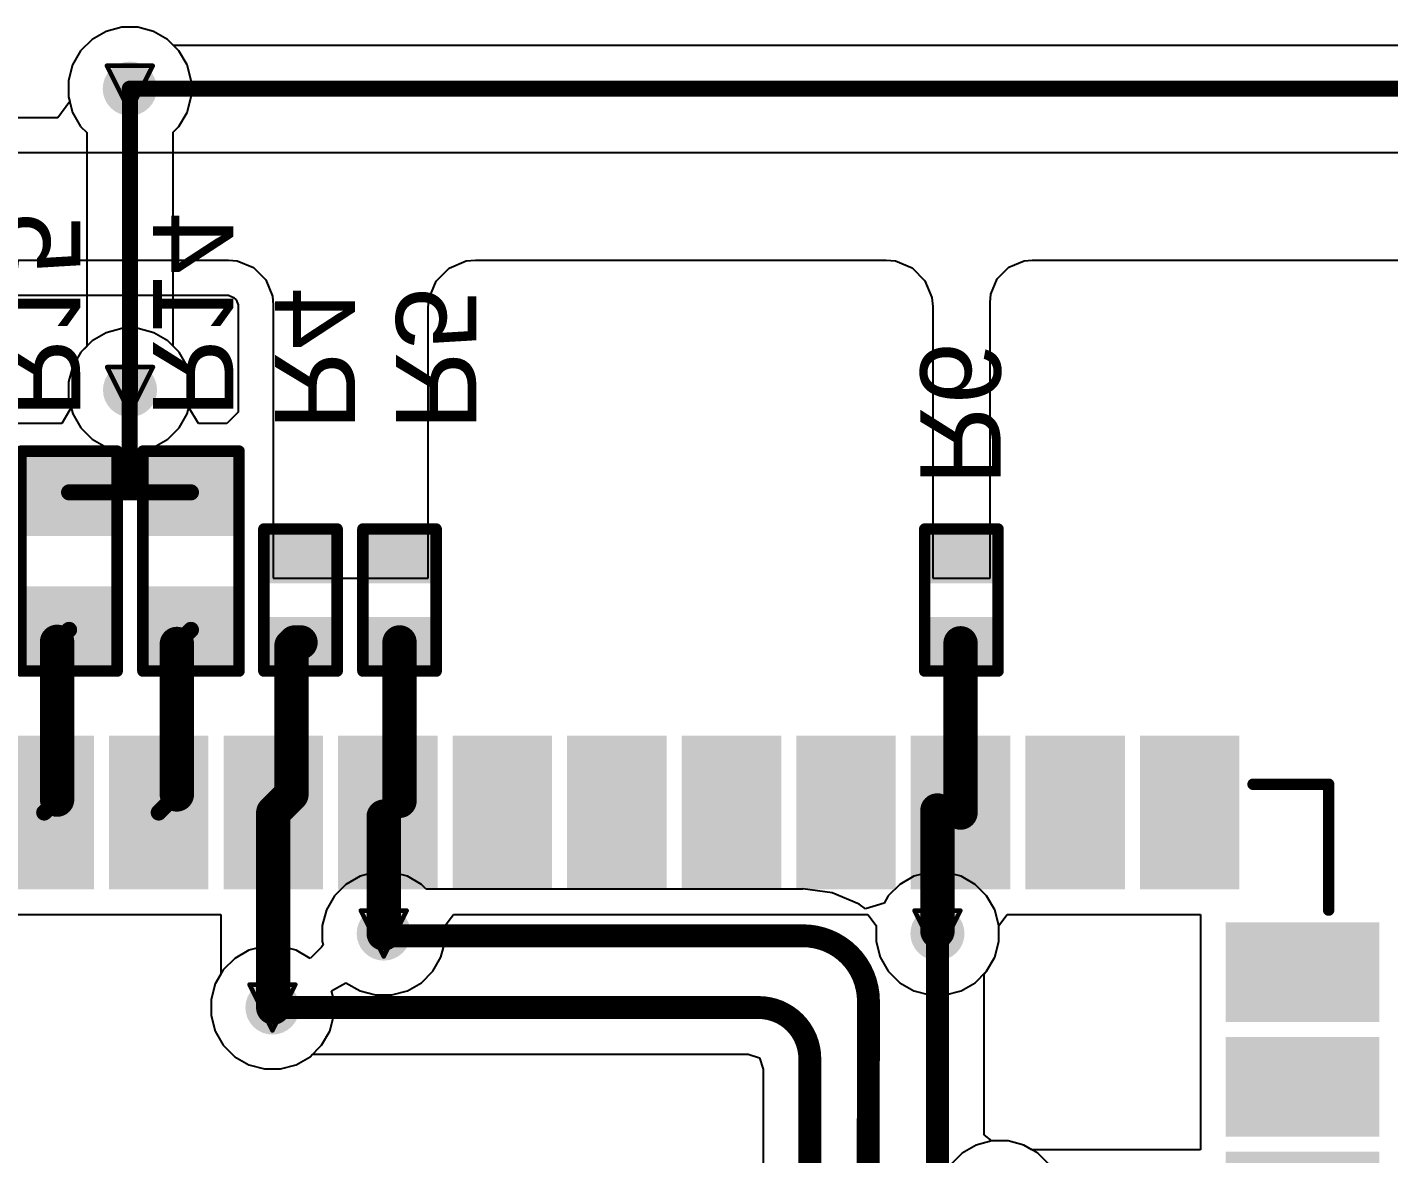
# Model space of a CAD drawing. Header units: inches. Extents: x -18 to 217, y -14 to 159.
# Drawn here: x 4.59 to 19.69, y 61.93 to 74.42 of the extents above; entities that cross this region are included whole.
import ezdxf

# ---------------------------------------------------------------- set-up
doc = ezdxf.new("R2010")
doc.units = ezdxf.units.IN
for name, color, linetype in [('Bottom Layer', 5, 'Continuous'), ('Bottom Overlay', 54, 'Continuous'), ('Bottom Paste', 16, 'Continuous'), ('Bottom Solder', 6, 'Continuous'), ('Drill Drawing', 1, 'Continuous'), ('Top Layer', 1, 'Continuous'), ('Via Holes', 16, 'Continuous')]:
    doc.layers.add(name, color=color, linetype=linetype)
doc.styles.add('Arial', font='', dxfattribs={"height": 0.2})
doc.styles.get('Arial').set_extended_font_data('Arial')

# ---------------------------------------------------------------- blocks, each defined once
blk = doc.blocks.new('41_SMD_UFL_M______B_3')
at = {"layer": 'Bottom Layer'}
for points in [[(-6.52999837, 9.62999979), (-6.52999837, 8.13000025), (-7.42999911, 8.13000025), (-7.42999911, 9.62999979)], [(-5.25999837, 9.62999979), (-5.25999837, 8.13000025), (-6.159999109999999, 8.13000025), (-6.159999109999999, 9.62999979)], [(-9.500000049999999, 8.080000349999999), (-8.00000051, 8.080000349999999), (-8.00000051, 7.179999609999999), (-9.500000049999999, 7.179999609999999)], [(-9.500000049999999, 6.810000349999999), (-8.00000051, 6.810000349999999), (-8.00000051, 5.90999961), (-9.500000049999999, 5.90999961)], [(-9.500000049999999, 5.54000035), (-8.00000051, 5.54000035), (-8.00000051, 4.63999961), (-9.500000049999999, 4.63999961)], [(-9.500000049999999, 4.270000349999999), (-8.00000051, 4.270000349999999), (-8.00000051, 3.36999961), (-9.500000049999999, 3.36999961)], [(-9.500000049999999, 3.00000035), (-8.00000051, 3.00000035), (-8.00000051, 2.09999961), (-9.500000049999999, 2.09999961)], [(-9.500000049999999, 1.73000035), (-8.00000051, 1.73000035), (-8.00000051, 0.82999961), (-9.500000049999999, 0.82999961)], [(-9.500000049999999, 0.46000035), (-8.00000051, 0.46000035), (-8.00000051, -0.44000039), (-9.500000049999999, -0.44000039)], [(-9.500000049999999, -0.80999965), (-8.00000051, -0.80999965), (-8.00000051, -1.71000039), (-9.500000049999999, -1.71000039)], [(-9.500000049999999, -2.07999965), (-8.00000051, -2.07999965), (-8.00000051, -2.98000039), (-9.500000049999999, -2.98000039)], [(-9.500000049999999, -3.34999965), (-8.00000051, -3.34999965), (-8.00000051, -4.250000389999999), (-9.500000049999999, -4.250000389999999)], [(-9.500000049999999, -4.61999965), (-8.00000051, -4.61999965), (-8.00000051, -5.52000039), (-9.500000049999999, -5.52000039)]]:
    blk.add_hatch(color=5, dxfattribs=at).paths.add_polyline_path(points)
at = {"layer": 'Bottom Paste'}
for points in [[(-6.52999837, 9.62999979), (-6.52999837, 8.13000025), (-7.42999911, 8.13000025), (-7.42999911, 9.62999979)], [(-5.25999837, 9.62999979), (-5.25999837, 8.13000025), (-6.159999109999999, 8.13000025), (-6.159999109999999, 9.62999979)], [(-9.500000049999999, 8.080000349999999), (-8.00000051, 8.080000349999999), (-8.00000051, 7.179999609999999), (-9.500000049999999, 7.179999609999999)], [(-9.500000049999999, 6.810000349999999), (-8.00000051, 6.810000349999999), (-8.00000051, 5.90999961), (-9.500000049999999, 5.90999961)], [(-9.500000049999999, 5.54000035), (-8.00000051, 5.54000035), (-8.00000051, 4.63999961), (-9.500000049999999, 4.63999961)], [(-9.500000049999999, 4.270000349999999), (-8.00000051, 4.270000349999999), (-8.00000051, 3.36999961), (-9.500000049999999, 3.36999961)], [(-9.500000049999999, 3.00000035), (-8.00000051, 3.00000035), (-8.00000051, 2.09999961), (-9.500000049999999, 2.09999961)], [(-9.500000049999999, 1.73000035), (-8.00000051, 1.73000035), (-8.00000051, 0.82999961), (-9.500000049999999, 0.82999961)], [(-9.500000049999999, 0.46000035), (-8.00000051, 0.46000035), (-8.00000051, -0.44000039), (-9.500000049999999, -0.44000039)], [(-9.500000049999999, -0.80999965), (-8.00000051, -0.80999965), (-8.00000051, -1.71000039), (-9.500000049999999, -1.71000039)], [(-9.500000049999999, -2.07999965), (-8.00000051, -2.07999965), (-8.00000051, -2.98000039), (-9.500000049999999, -2.98000039)], [(-9.500000049999999, -3.34999965), (-8.00000051, -3.34999965), (-8.00000051, -4.250000389999999), (-9.500000049999999, -4.250000389999999)], [(-9.500000049999999, -4.61999965), (-8.00000051, -4.61999965), (-8.00000051, -5.52000039), (-9.500000049999999, -5.52000039)]]:
    blk.add_hatch(color=16, dxfattribs=at).paths.add_polyline_path(points)
at = {"layer": 'Bottom Solder'}
for points in [[(-6.42839837, 9.731599789999999), (-6.42839837, 8.02840025), (-7.53159911, 8.02840025), (-7.53159911, 9.731599789999999)], [(-5.15839837, 9.731599789999999), (-5.15839837, 8.02840025), (-6.26159911, 8.02840025), (-6.26159911, 9.731599789999999)], [(-3.88839837, 9.731599789999999), (-3.88839837, 8.02840025), (-4.991599109999999, 8.02840025), (-4.991599109999999, 9.731599789999999)], [(-9.601600049999998, 8.18160035), (-7.89840051, 8.18160035), (-7.89840051, 7.078399609999999), (-9.601600049999998, 7.078399609999999)], [(-9.601600049999998, 6.91160035), (-7.89840051, 6.91160035), (-7.89840051, 5.808399609999999), (-9.601600049999998, 5.808399609999999)], [(-9.601600049999998, 5.64160035), (-7.89840051, 5.64160035), (-7.89840051, 4.53839961), (-9.601600049999998, 4.53839961)], [(-9.601600049999998, 4.37160035), (-7.89840051, 4.37160035), (-7.89840051, 3.268399609999999), (-9.601600049999998, 3.268399609999999)], [(-9.601600049999998, 3.10160035), (-7.89840051, 3.10160035), (-7.89840051, 1.99839961), (-9.601600049999998, 1.99839961)], [(-9.601600049999998, 1.83160035), (-7.89840051, 1.83160035), (-7.89840051, 0.72839961), (-9.601600049999998, 0.72839961)], [(-9.601600049999998, 0.56160035), (-7.89840051, 0.56160035), (-7.89840051, -0.54160039), (-9.601600049999998, -0.54160039)], [(-9.601600049999998, -0.70839965), (-7.89840051, -0.70839965), (-7.89840051, -1.81160039), (-9.601600049999998, -1.81160039)], [(-9.601600049999998, -1.97839965), (-7.89840051, -1.97839965), (-7.89840051, -3.08160039), (-9.601600049999998, -3.08160039)], [(-9.601600049999998, -3.24839965), (-7.89840051, -3.24839965), (-7.89840051, -4.35160039), (-9.601600049999998, -4.35160039)], [(-9.601600049999998, -4.51839965), (-7.89840051, -4.51839965), (-7.89840051, -5.621600389999999), (-9.601600049999998, -5.621600389999999)]]:
    blk.add_hatch(color=6, dxfattribs=at).paths.add_polyline_path(points)
at = {"layer": 'Bottom Overlay', "const_width": 0.127}
for points in [[(-7.66879848, 9.171401519999998), (-9.0637995, 9.171401519999998)], [(-9.0637995, 8.33320152), (-9.0637995, 9.146001519999999)]]:
    blk.add_lwpolyline(points, dxfattribs=at)
at = {"layer": 'Bottom Overlay', "const_width": 0.0635}
for points in [[(-9.095549499999999, 9.171401519999998, 1), (-9.0320495, 9.171401519999998, 1)], [(-9.095549499999999, 9.146001519999999, 1), (-9.0320495, 9.146001519999999, 1)], [(-7.700548479999999, 9.171401519999998, 1), (-7.637048480000001, 9.171401519999998, 1)], [(-9.095549499999999, 8.33320152, 1), (-9.0320495, 8.33320152, 1)]]:
    blk.add_lwpolyline(points, format="xyb", close=True, dxfattribs=at)
blk = doc.blocks.new('R___0603_B_56')
at = {"layer": 'Bottom Layer'}
for points in [[(-1.143, -0.4445), (-1.143, 0.4445), (-0.3810000000000001, 0.4445), (-0.3809999999999999, -0.4445)], [(0.3810000000000001, -0.4445), (0.3809999999999999, 0.4445), (1.143, 0.4445), (1.143, -0.4445)]]:
    blk.add_hatch(color=5, dxfattribs=at).paths.add_polyline_path(points)
at = {"layer": 'Bottom Paste'}
for points in [[(-1.143, -0.4445), (-1.143, 0.4445), (-0.3810000000000001, 0.4445), (-0.3809999999999999, -0.4445)], [(0.3810000000000001, -0.4445), (0.3809999999999999, 0.4445), (1.143, 0.4445), (1.143, -0.4445)]]:
    blk.add_hatch(color=16, dxfattribs=at).paths.add_polyline_path(points)
at = {"layer": 'Bottom Solder'}
for points in [[(-1.2446, -0.5461), (-1.2446, 0.5460999999999999), (-0.2794, 0.5461), (-0.2793999999999999, -0.5460999999999999)], [(0.2794, -0.5461), (0.2793999999999999, 0.5460999999999999), (1.2446, 0.5461), (1.2446, -0.5460999999999999)]]:
    blk.add_hatch(color=6, dxfattribs=at).paths.add_polyline_path(points)
at = {"layer": 'Bottom Overlay', "const_width": 0.127}
for points in [[(-1.21920254, 0.5333974599999999), (1.2192, 0.5334)], [(-1.21920254, -0.5333974599999999), (-1.21920254, 0.5333974599999999)], [(1.2192, -0.5334), (1.2192, 0.5334)], [(1.2192, -0.5334), (-1.21920254, -0.5333974599999999)]]:
    blk.add_lwpolyline(points, dxfattribs=at)
at = {"layer": 'Bottom Overlay', "const_width": 0.0635}
for points in [[(-1.25095254, 0.5333974599999999, 1), (-1.18745254, 0.5333974599999999, 1)], [(-1.25095254, 0.5333974599999999, 1), (-1.18745254, 0.5333974599999999, 1)], [(1.18745, 0.5334, 1), (1.25095, 0.5334, 1)], [(1.18745, 0.5334, 1), (1.25095, 0.5334, 1)], [(-1.25095254, -0.5333974599999999, 1), (-1.18745254, -0.5333974599999999, 1)], [(-1.25095254, -0.5333974599999999, 1), (-1.18745254, -0.5333974599999999, 1)], [(1.18745, -0.5334, 1), (1.25095, -0.5334, 1)], [(1.18745, -0.5334, 1), (1.25095, -0.5334, 1)]]:
    blk.add_lwpolyline(points, format="xyb", close=True, dxfattribs=at)
blk = doc.blocks.new('R___0603_B_57')
at = {"layer": 'Bottom Layer'}
for points in [[(-1.143, -0.4445), (-1.143, 0.4445), (-0.3810000000000001, 0.4445), (-0.3809999999999999, -0.4445)], [(0.3810000000000001, -0.4445), (0.3809999999999999, 0.4445), (1.143, 0.4445), (1.143, -0.4445)]]:
    blk.add_hatch(color=5, dxfattribs=at).paths.add_polyline_path(points)
at = {"layer": 'Bottom Paste'}
for points in [[(-1.143, -0.4445), (-1.143, 0.4445), (-0.3810000000000001, 0.4445), (-0.3809999999999999, -0.4445)], [(0.3810000000000001, -0.4445), (0.3809999999999999, 0.4445), (1.143, 0.4445), (1.143, -0.4445)]]:
    blk.add_hatch(color=16, dxfattribs=at).paths.add_polyline_path(points)
at = {"layer": 'Bottom Solder'}
for points in [[(-1.2446, -0.5461), (-1.2446, 0.5460999999999999), (-0.2794, 0.5461), (-0.2793999999999999, -0.5460999999999999)], [(0.2794, -0.5461), (0.2793999999999999, 0.5460999999999999), (1.2446, 0.5461), (1.2446, -0.5460999999999999)]]:
    blk.add_hatch(color=6, dxfattribs=at).paths.add_polyline_path(points)
at = {"layer": 'Bottom Overlay', "const_width": 0.127}
for points in [[(-1.21920254, 0.5333974599999999), (1.2192, 0.53340508)], [(-1.2192, -0.53340508), (-1.21920254, 0.5333974599999999)], [(1.21920254, -0.5333974599999999), (1.2192, 0.53340508)], [(-1.2192, -0.53340508), (1.21920254, -0.5333974599999999)]]:
    blk.add_lwpolyline(points, dxfattribs=at)
at = {"layer": 'Bottom Overlay', "const_width": 0.0635}
for points in [[(-1.25095254, 0.5333974599999999, 1), (-1.18745254, 0.5333974599999999, 1)], [(-1.25095254, 0.5333974599999999, 1), (-1.18745254, 0.5333974599999999, 1)], [(1.18745, 0.53340508, 1), (1.25095, 0.53340508, 1)], [(1.18745, 0.53340508, 1), (1.25095, 0.53340508, 1)], [(-1.25095, -0.53340508, 1), (-1.18745, -0.53340508, 1)], [(-1.25095, -0.53340508, 1), (-1.18745, -0.53340508, 1)], [(1.18745254, -0.5333974599999999, 1), (1.25095254, -0.5333974599999999, 1)], [(1.18745254, -0.5333974599999999, 1), (1.25095254, -0.5333974599999999, 1)]]:
    blk.add_lwpolyline(points, format="xyb", close=True, dxfattribs=at)
blk = doc.blocks.new('R___0402_B_64')
at = {"layer": 'Bottom Layer'}
for points in [[(-0.24130254, 0.31749746), (-0.24130254, -0.31750254), (-0.6985025399999999, -0.31750254), (-0.6985025399999999, 0.31749746)], [(0.6985, 0.31750254), (0.6985, -0.31749746), (0.2413, -0.31749746), (0.2412999999999999, 0.31750254)]]:
    blk.add_hatch(color=5, dxfattribs=at).paths.add_polyline_path(points)
at = {"layer": 'Bottom Paste'}
for points in [[(-0.24130254, 0.31749746), (-0.24130254, -0.31750254), (-0.6985025399999999, -0.31750254), (-0.6985025399999999, 0.31749746)], [(0.6985, 0.31750254), (0.6985, -0.31749746), (0.2413, -0.31749746), (0.2412999999999999, 0.31750254)]]:
    blk.add_hatch(color=16, dxfattribs=at).paths.add_polyline_path(points)
at = {"layer": 'Bottom Solder'}
for points in [[(-0.18630138, 0.3724986199999999), (-0.18630138, -0.3725037), (-0.7535037, -0.3725037), (-0.7535037, 0.3724986199999999)], [(0.75350116, 0.3725037), (0.75350116, -0.3724986199999999), (0.18629884, -0.3724986199999999), (0.1862988399999999, 0.3725037)]]:
    blk.add_hatch(color=6, dxfattribs=at).paths.add_polyline_path(points)
at = {"layer": 'Bottom Overlay'}
for points, const_width in [([(-0.7874, 0.4064), (0.78740254, 0.40640254)], 0.127), ([(-0.7874, -0.40639746), (-0.7874, 0.4064)], 0.127), ([(0.7874, -0.4064), (0.78740254, 0.40640254)], 0.127), ([(0.8128, 0.43179492), (-0.8128025399999999, 0.43179492)], 0.0032258), ([(0.7874, -0.4064), (-0.7874, -0.40639746)], 0.127)]:
    blk.add_lwpolyline(points, dxfattribs=dict(at, const_width=const_width))
for points, const_width in [([(-0.8191499999999999, 0.4064, 1), (-0.7556499999999999, 0.4064, 1)], 0.0635), ([(-0.8191499999999999, 0.4064, 1), (-0.7556499999999999, 0.4064, 1)], 0.0635), ([(0.75565254, 0.40640254, 1), (0.8191525399999998, 0.40640254, 1)], 0.0635), ([(0.75565254, 0.40640254, 1), (0.8191525399999998, 0.40640254, 1)], 0.0635), ([(-0.8136077199999999, 0.43179492, 1), (-0.81199736, 0.43179492, 1)], 0.0016129), ([(0.8119948199999999, 0.43179492, 1), (0.81360518, 0.43179492, 1)], 0.0016129), ([(-0.8191499999999999, -0.40639746, 1), (-0.7556499999999999, -0.40639746, 1)], 0.0635), ([(-0.8191499999999999, -0.40639746, 1), (-0.7556499999999999, -0.40639746, 1)], 0.0635), ([(0.7556499999999999, -0.4064, 1), (0.8191499999999999, -0.4064, 1)], 0.0635), ([(0.7556499999999999, -0.4064, 1), (0.8191499999999999, -0.4064, 1)], 0.0635)]:
    blk.add_lwpolyline(points, format="xyb", close=True, dxfattribs=dict(at, const_width=const_width))
blk = doc.blocks.new('R___0402_B_65')
at = {"layer": 'Bottom Layer'}
for points in [[(-0.24130254, 0.31750254), (-0.24130254, -0.31749746), (-0.6985025399999999, -0.31749746), (-0.6985025399999999, 0.31750254)], [(0.69849746, 0.31750762), (0.69849746, -0.31749238), (0.24129746, -0.31749238), (0.24129746, 0.31750762)]]:
    blk.add_hatch(color=5, dxfattribs=at).paths.add_polyline_path(points)
at = {"layer": 'Bottom Paste'}
for points in [[(-0.24130254, 0.31750254), (-0.24130254, -0.31749746), (-0.6985025399999999, -0.31749746), (-0.6985025399999999, 0.31750254)], [(0.69849746, 0.31750762), (0.69849746, -0.31749238), (0.24129746, -0.31749238), (0.24129746, 0.31750762)]]:
    blk.add_hatch(color=16, dxfattribs=at).paths.add_polyline_path(points)
at = {"layer": 'Bottom Solder'}
for points in [[(-0.18630138, 0.3725037), (-0.18630138, -0.3724986199999999), (-0.7535037, -0.3724986199999999), (-0.7535037, 0.3725037)], [(0.7534986199999999, 0.37250878), (0.7534986199999999, -0.37249354), (0.1862963, -0.37249354), (0.1862962999999999, 0.37250878)]]:
    blk.add_hatch(color=6, dxfattribs=at).paths.add_polyline_path(points)
at = {"layer": 'Bottom Overlay'}
for points, const_width in [([(0.7874050799999999, 0.4064), (-0.78741524, 0.4064)], 0.127), ([(-0.78741016, -0.40640254), (-0.78741524, 0.4064)], 0.127), ([(0.78739238, -0.40639492), (0.7874050799999999, 0.4064)], 0.127), ([(-0.8128126999999999, 0.43179492), (0.8128, 0.4317974599999999)], 0.0032258), ([(-0.78741016, -0.40640254), (0.78739238, -0.40639492)], 0.127)]:
    blk.add_lwpolyline(points, dxfattribs=dict(at, const_width=const_width))
for points, const_width in [([(-0.8191652399999999, 0.4064, 1), (-0.7556652399999999, 0.4064, 1)], 0.0635), ([(-0.8191652399999999, 0.4064, 1), (-0.7556652399999999, 0.4064, 1)], 0.0635), ([(0.75565508, 0.4064, 1), (0.8191550799999999, 0.4064, 1)], 0.0635), ([(0.75565508, 0.4064, 1), (0.8191550799999999, 0.4064, 1)], 0.0635), ([(-0.8136178799999999, 0.43179492, 1), (-0.8120075199999999, 0.43179492, 1)], 0.0016129), ([(0.8119948199999999, 0.4317974599999999, 1), (0.81360518, 0.4317974599999999, 1)], 0.0016129), ([(-0.8191601599999999, -0.40640254, 1), (-0.7556601599999999, -0.40640254, 1)], 0.0635), ([(-0.8191601599999999, -0.40640254, 1), (-0.7556601599999999, -0.40640254, 1)], 0.0635), ([(0.75564238, -0.40639492, 1), (0.81914238, -0.40639492, 1)], 0.0635), ([(0.75564238, -0.40639492, 1), (0.81914238, -0.40639492, 1)], 0.0635)]:
    blk.add_lwpolyline(points, format="xyb", close=True, dxfattribs=dict(at, const_width=const_width))
blk = doc.blocks.new('R___0402_B_66')
at = {"layer": 'Bottom Layer'}
for points in [[(-0.24129492, 0.31751016), (-0.24129492, -0.31748984), (-0.69849492, -0.31748984), (-0.69849492, 0.31751016)], [(0.6985050799999999, 0.31751016), (0.6985050799999999, -0.31748984), (0.24130508, -0.31748984), (0.2413050799999999, 0.31751016)]]:
    blk.add_hatch(color=5, dxfattribs=at).paths.add_polyline_path(points)
at = {"layer": 'Bottom Paste'}
for points in [[(-0.24129492, 0.31751016), (-0.24129492, -0.31748984), (-0.69849492, -0.31748984), (-0.69849492, 0.31751016)], [(0.6985050799999999, 0.31751016), (0.6985050799999999, -0.31748984), (0.24130508, -0.31748984), (0.2413050799999999, 0.31751016)]]:
    blk.add_hatch(color=16, dxfattribs=at).paths.add_polyline_path(points)
at = {"layer": 'Bottom Solder'}
for points in [[(-0.18629376, 0.37251132), (-0.1862937599999999, -0.372491), (-0.7534960799999999, -0.372491), (-0.7534960799999999, 0.37251132)], [(0.75350624, 0.37251132), (0.75350624, -0.372491), (0.18630392, -0.372491), (0.18630392, 0.37251132)]]:
    blk.add_hatch(color=6, dxfattribs=at).paths.add_polyline_path(points)
at = {"layer": 'Bottom Overlay'}
for points, const_width in [([(0.7874050799999999, 0.40640254), (-0.78739746, 0.40640254)], 0.127), ([(-0.7873898399999999, -0.4064), (-0.78739746, 0.40640254)], 0.127), ([(0.78739746, -0.4063898399999999), (0.7874050799999999, 0.40640254)], 0.127), ([(0.8128025399999999, 0.4317974599999999), (-0.8128, 0.4317974599999999)], 0.0032258), ([(-0.7873898399999999, -0.4064), (0.78739746, -0.4063898399999999)], 0.127)]:
    blk.add_lwpolyline(points, dxfattribs=dict(at, const_width=const_width))
for points, const_width in [([(-0.8191474599999999, 0.40640254, 1), (-0.7556474599999999, 0.40640254, 1)], 0.0635), ([(-0.8191474599999999, 0.40640254, 1), (-0.7556474599999999, 0.40640254, 1)], 0.0635), ([(0.75565508, 0.40640254, 1), (0.8191550799999999, 0.40640254, 1)], 0.0635), ([(0.75565508, 0.40640254, 1), (0.8191550799999999, 0.40640254, 1)], 0.0635), ([(-0.81360518, 0.4317974599999999, 1), (-0.8119948199999999, 0.4317974599999999, 1)], 0.0016129), ([(0.81199736, 0.4317974599999999, 1), (0.8136077199999999, 0.4317974599999999, 1)], 0.0016129), ([(-0.8191398400000001, -0.4064, 1), (-0.75563984, -0.4064, 1)], 0.0635), ([(-0.8191398400000001, -0.4064, 1), (-0.75563984, -0.4064, 1)], 0.0635), ([(0.7556474599999999, -0.4063898399999999, 1), (0.8191474599999999, -0.4063898399999999, 1)], 0.0635), ([(0.7556474599999999, -0.4063898399999999, 1), (0.8191474599999999, -0.4063898399999999, 1)], 0.0635)]:
    blk.add_lwpolyline(points, format="xyb", close=True, dxfattribs=dict(at, const_width=const_width))

msp = doc.modelspace()

# ---------------------------------------------------------------- hatches: boundary and pattern name
at = {"layer": 'Bottom Layer'}
h = msp.add_hatch(color=5, dxfattribs=at)
edge = h.paths.add_edge_path()
edge.add_arc((5.727273279999999, 73.74020049999999), 0.2999994, 0, 360)
h = msp.add_hatch(color=5, dxfattribs=at)
edge = h.paths.add_edge_path()
edge.add_arc((5.729998699999999, 70.40000144), 0.2999994, 0, 360)
h = msp.add_hatch(color=5, dxfattribs=at)
edge = h.paths.add_edge_path()
edge.add_arc((8.542599119999998, 64.37499951999999), 0.2999994, 0, 360)
h = msp.add_hatch(color=5, dxfattribs=at)
edge = h.paths.add_edge_path()
edge.add_arc((14.6820001, 64.37499951999999), 0.2999994, 0, 360)
h = msp.add_hatch(color=5, dxfattribs=at)
edge = h.paths.add_edge_path()
edge.add_arc((7.309065899999999, 63.5548005), 0.2999994, 0, 360)
at = {"layer": 'Top Layer'}
h = msp.add_hatch(color=1, dxfattribs=at)
edge = h.paths.add_edge_path()
edge.add_arc((5.727273279999999, 73.74020049999999), 0.2999994, 0, 360)
h = msp.add_hatch(color=1, dxfattribs=at)
edge = h.paths.add_edge_path()
edge.add_arc((5.729998699999999, 70.40000144), 0.2999994, 0, 360)
h = msp.add_hatch(color=1, dxfattribs=at)
edge = h.paths.add_edge_path()
edge.add_arc((8.542599119999998, 64.37499951999999), 0.2999994, 0, 360)
h = msp.add_hatch(color=1, dxfattribs=at)
edge = h.paths.add_edge_path()
edge.add_arc((14.6820001, 64.37499951999999), 0.2999994, 0, 360)
h = msp.add_hatch(color=1, dxfattribs=at)
edge = h.paths.add_edge_path()
edge.add_arc((7.309065899999999, 63.5548005), 0.2999994, 0, 360)
at = {"layer": 'Via Holes'}
h = msp.add_hatch(color=7, dxfattribs=at)
edge = h.paths.add_edge_path()
edge.add_arc((5.727273279999999, 73.74020049999999), 0.1499997, 0, 360)
h = msp.add_hatch(color=7, dxfattribs=at)
edge = h.paths.add_edge_path()
edge.add_arc((5.729998699999999, 70.40000144), 0.1499997, 0, 360)
h = msp.add_hatch(color=7, dxfattribs=at)
edge = h.paths.add_edge_path()
edge.add_arc((8.542599119999998, 64.37499951999999), 0.1499997, 0, 360)
h = msp.add_hatch(color=7, dxfattribs=at)
edge = h.paths.add_edge_path()
edge.add_arc((14.6820001, 64.37499951999999), 0.1499997, 0, 360)
h = msp.add_hatch(color=7, dxfattribs=at)
edge = h.paths.add_edge_path()
edge.add_arc((7.309065899999999, 63.5548005), 0.1499997, 0, 360)

# ---------------------------------------------------------------- linework, layer by layer
at = {"layer": 'Bottom Layer'}
for p, q in [((5.30912832, 74.28513717999999), (5.182336599999999, 74.15834545999999)), ((5.4644163, 74.37479155999999), (5.30912832, 74.28513717999999)), ((5.6376189, 74.4211999), (5.4644163, 74.37479155999999)), ((5.816927659999999, 74.4211999), (5.6376189, 74.4211999)), ((5.99013026, 74.37479155999999), (5.816927659999999, 74.4211999)), ((6.14541824, 74.28513717999999), (5.99013026, 74.37479155999999)), ((6.211249959999999, 74.21930546), (6.14541824, 74.28513717999999)), ((5.182336599999999, 74.15834545999999), (5.092682219999999, 74.00305748)), ((44.20777036, 74.21930546), (6.211249959999999, 74.21930546)), ((5.092682219999999, 74.00305748), (5.046273879999999, 73.82985488)), ((5.046273879999999, 73.82985488), (5.046273879999999, 73.65054612)), ((5.060840779999999, 73.59617741999999), (4.930876599999999, 73.41837487999999)), ((5.046273879999999, 73.65054612), (5.060840779999999, 73.59617741999999)), ((4.930876599999999, 73.41837487999999), (-2.20062044, 73.4183698)), ((43.36505678, 73.02994029999999), (-2.20068648, 73.02990474)), ((1.2920726, 71.8401662), (6.82166784, 71.84012555999999)), ((6.82166784, 71.84012555999999), (6.9185028, 71.8306158)), ((6.9185028, 71.8306158), (7.0974331, 71.7565367)), ((7.0974331, 71.7565367), (7.2343772, 71.61960275999999)), ((9.12361396, 71.60767492), (9.26794184, 71.75201041999999)), ((9.26794184, 71.75201041999999), (9.45652668, 71.8301078)), ((9.45652668, 71.8301078), (9.55858642, 71.84014588)), ((9.55858642, 71.84014588), (9.55858896, 71.84015096)), ((9.55858896, 71.84015096), (14.11516862, 71.84012555999999)), ((14.11516862, 71.84012555999999), (14.21562562, 71.83025766)), ((14.21562562, 71.83025766), (14.40124882, 71.7533998)), ((14.40124882, 71.7533998), (14.54331356, 71.61134014)), ((15.34402824, 71.6318481), (15.47335234, 71.76117728)), ((15.47335234, 71.76117728), (15.64233092, 71.83115427999999)), ((15.64233092, 71.83115427999999), (15.73378108, 71.84014588)), ((15.73378108, 71.84014588), (15.73378362, 71.84015096)), ((15.73378362, 71.84015096), (25.80960802, 71.84012555999999)), ((7.2343772, 71.61960275999999), (7.30847154, 71.440675)), ((9.04552166, 71.41908754), (9.12361396, 71.60767492)), ((14.54331356, 71.61134014), (14.6201765, 71.42571948)), ((15.27405632, 71.46286697999999), (15.34402824, 71.6318481)), ((1.29207514, 71.45170114), (6.80263308, 71.4516605)), ((6.80263308, 71.4516605), (6.823168979999999, 71.44964374)), ((6.823168979999999, 71.44964374), (6.87741576, 71.42718505999999)), ((6.87741576, 71.42718505999999), (6.905040799999999, 71.39956255999999)), ((7.30847154, 71.440675), (7.31798638, 71.34384257999999)), ((9.035488659999999, 71.31702779999999), (9.04552166, 71.41908754)), ((14.6201765, 71.42571948), (14.63004948, 71.32526248)), ((15.2650698, 71.37141682), (15.27405632, 71.46286697999999)), ((6.905040799999999, 71.39956255999999), (6.9275071, 71.34531069999998)), ((6.9275071, 71.34531069999998), (6.929526399999999, 71.32474939999999)), ((6.929526399999999, 71.32474939999999), (6.92953148, 70.15305247999999)), ((7.31798638, 71.34384257999999), (7.317991459999999, 71.34384512)), ((7.317991459999999, 71.34384512), (7.3180067, 68.31282502)), ((9.035488659999999, 68.31282502), (9.035488659999999, 71.31702779999999)), ((14.63004948, 71.32526248), (14.63005456, 71.32526501999999)), ((14.63005456, 71.32526501999999), (14.6300698, 68.3128301)), ((15.2650698, 68.3128301), (15.2650698, 71.37141682)), ((5.46714172, 71.0345925), (5.31185374, 70.94493812)), ((5.64034432, 71.08100084), (5.46714172, 71.0345925)), ((5.819653079999999, 71.08100084), (5.64034432, 71.08100084)), ((5.992855679999999, 71.0345925), (5.819653079999999, 71.08100084)), ((6.14814366, 70.94493812), (5.992855679999999, 71.0345925)), ((5.185062019999999, 70.8181464), (5.095407639999999, 70.66285841999999)), ((5.31185374, 70.94493812), (5.185062019999999, 70.8181464)), ((6.27493538, 70.8181464), (6.14814366, 70.94493812)), ((6.364589759999999, 70.66285841999999), (6.27493538, 70.8181464)), ((5.095407639999999, 70.66285841999999), (5.048999299999999, 70.48965582)), ((6.4109981, 70.48965582), (6.364589759999999, 70.66285841999999)), ((5.048999299999999, 70.48965582), (5.048999299999999, 70.31034706)), ((6.4109981, 70.31034706), (6.4109981, 70.48965582)), ((5.077193299999999, 70.20512756), (4.9726215, 70.02732501999999)), ((5.048999299999999, 70.31034706), (5.077193299999999, 70.20512756)), ((6.38280664, 70.20513009999999), (6.4109981, 70.31034706)), ((6.48737844, 70.02732755999999), (6.38280664, 70.20513009999999)), ((6.92953148, 70.15305247999999), (6.80380656, 70.02732755999999)), ((4.9726215, 70.02732501999999), (4.2287063, 70.02732501999999)), ((6.80380656, 70.02732755999999), (6.48737844, 70.02732755999999)), ((7.3180067, 68.31282502), (9.035488659999999, 68.31282502)), ((14.6300698, 68.3128301), (15.2650698, 68.3128301)), ((4.10480764, 64.58504228), (6.73531038, 64.58504228)), ((6.73531038, 64.58504228), (6.73531038, 63.92302938)), ((9.22359852, 64.46465136), (9.31597832, 64.58504228)), ((9.22359852, 64.28534514), (9.22359852, 64.46465136)), ((9.31597832, 64.58504228), (13.9086209, 64.58504228)), ((13.9086209, 64.58504228), (14.0010007, 64.46465136)), ((14.0010007, 64.46465136), (14.0010007, 64.28534514)), ((15.3629995, 64.46465136), (15.4553793, 64.58504228)), ((15.3629995, 64.28534514), (15.3629995, 64.46465136)), ((15.4553793, 64.58504228), (17.59700824, 64.58504228)), ((17.59700824, 64.58504228), (17.59700824, 63.11504014)), ((9.177190179999998, 64.11214254), (9.22359852, 64.28534514)), ((14.0010007, 64.28534514), (14.04740904, 64.11214254)), ((15.31659116, 64.11214254), (15.3629995, 64.28534514)), ((9.0875358, 63.95685455999999), (9.177190179999998, 64.11214254)), ((14.04740904, 64.11214254), (14.13706342, 63.95685455999999)), ((15.22693678, 63.95685455999999), (15.31659116, 64.11214254)), ((6.73531038, 63.92302938), (6.67447484, 63.81765747999999)), ((8.96074408, 63.83006283999999), (9.0875358, 63.95685455999999)), ((14.13706342, 63.95685455999999), (14.26385514, 63.83006283999999)), ((15.10014506, 63.83006283999999), (15.22693678, 63.95685455999999)), ((6.67447484, 63.81765747999999), (6.628066499999999, 63.64445488)), ((7.96497518, 63.73809197999999), (8.12438812, 63.83012888)), ((7.990065299999999, 63.64445488), (7.96497518, 63.73809197999999)), ((8.12438812, 63.83012888), (8.124454159999999, 63.83006283999999)), ((8.124454159999999, 63.83006283999999), (8.27974214, 63.74040846)), ((8.27974214, 63.74040846), (8.45294474, 63.69400011999999)), ((8.6322535, 63.69400011999999), (8.8054561, 63.74040846)), ((8.8054561, 63.74040846), (8.96074408, 63.83006283999999)), ((14.26385514, 63.83006283999999), (14.41914312, 63.74040846)), ((14.41914312, 63.74040846), (14.59234572, 63.69400011999999)), ((14.77165448, 63.69400011999999), (14.94485708, 63.74040846)), ((14.94485708, 63.74040846), (15.10014506, 63.83006283999999)), ((6.628066499999999, 63.64445488), (6.628066499999999, 63.46514611999999)), ((7.990065299999999, 63.46514611999999), (7.990065299999999, 63.64445488)), ((8.45294474, 63.69400011999999), (8.6322535, 63.69400011999999)), ((14.59234572, 63.69400011999999), (14.77165448, 63.69400011999999)), ((6.628066499999999, 63.46514611999999), (6.67447484, 63.29194351999999)), ((7.943656959999999, 63.29194351999999), (7.990065299999999, 63.46514611999999)), ((6.67447484, 63.29194351999999), (6.764129219999999, 63.13665554)), ((7.85400258, 63.13665554), (7.943656959999999, 63.29194351999999)), ((6.764129219999999, 63.13665554), (6.890920939999999, 63.00986382)), ((7.72721086, 63.00986382), (7.85400258, 63.13665554)), ((17.59700824, 63.11504014), (17.59700824, 61.97849681999999)), ((6.890920939999999, 63.00986382), (7.046208919999999, 62.92020943999999)), ((7.57192288, 62.92020943999999), (7.72721086, 63.00986382)), ((7.046208919999999, 62.92020943999999), (7.21941152, 62.8738011)), ((7.21941152, 62.8738011), (7.398720279999999, 62.8738011)), ((7.398720279999999, 62.8738011), (7.57192288, 62.92020943999999)), ((15.28554474, 62.0767999), (15.11234214, 62.03039156)), ((15.4648535, 62.0767999), (15.28554474, 62.0767999)), ((15.6380561, 62.03039156), (15.4648535, 62.0767999)), ((14.95705416, 61.94073718), (14.83026244, 61.81394546)), ((15.11234214, 62.03039156), (14.95705416, 61.94073718)), ((15.72794162, 61.97849681999999), (15.6380561, 62.03039156)), ((17.59700824, 61.97849681999999), (15.72794162, 61.97849681999999))]:
    msp.add_line(p, q, dxfattribs=at)
for points, const_width in [([(5.727273279999999, 73.74020049999999), (44.20777036, 73.74020049999999)], 0.1778), ([(5.727273279999999, 69.26532756), (5.727273279999999, 70.39727601999999)], 0.1778), ([(5.05420884, 69.26532756), (5.778073279999999, 69.26532756)], 0.1778), ([(5.778073279999999, 69.26532756), (6.405796179999999, 69.26532756)], 0.1778), ([(4.92133128, 65.85936536), (4.92133128, 67.60845)], 0.3809999999999999), ([(4.92133128, 67.60845), (5.0542063, 67.74132502)], 0.1778), ([(6.24912136, 67.58465274), (6.405796179999999, 67.74132756)], 0.1778), ([(7.519771599999999, 67.56352502), (7.557871599999999, 67.60162502)], 0.3809999999999999), ([(7.557871599999999, 67.60162502), (7.620142239999999, 67.60162502)], 0.3809999999999999), ([(8.717993739999999, 65.84602782), (8.717993739999999, 67.60163264)], 0.3809999999999999), ([(14.9380067, 65.71604078), (14.9380067, 67.59205938)], 0.3809999999999999), ([(6.24912136, 65.91715543999999), (6.24912136, 67.58465274)], 0.3809999999999999), ([(7.519771599999999, 65.91780568), (7.519771599999999, 67.56352502)], 0.3809999999999999), ([(6.048006699999999, 65.71604078), (6.24912136, 65.91715543999999)], 0.1778), ([(7.3180067, 65.71604078), (7.519771599999999, 65.91780568)], 0.3809999999999999), ([(4.7780067, 65.71604078), (4.92133128, 65.85936536)], 0.1778), ([(7.3180067, 63.5548005), (7.3180067, 65.71604078)], 0.3809999999999999), ([(8.542599119999998, 64.37499951999999), (8.542599119999998, 65.6706332)], 0.3809999999999999), ([(8.5880067, 65.71604078), (8.717993739999999, 65.84602782)], 0.1778), ([(14.6820001, 64.39999312), (14.6820001, 65.73902778)], 0.3809999999999999), ([(14.9360001, 65.71403418), (14.9380067, 65.71604078)], 0.254), ([(8.542599119999998, 65.6706332), (8.5880067, 65.71604078)], 0.1778)]:
    msp.add_lwpolyline(points, dxfattribs=dict(at, const_width=const_width))
for points, const_width in [([(5.682823279999999, 73.74020049999999, 1), (5.77172328, 73.74020049999999, 1)], 0.0889), ([(5.682823279999999, 70.39727601999999, 1), (5.77172328, 70.39727601999999, 1)], 0.0889), ([(5.00975884, 69.26532756, 1), (5.09865884, 69.26532756, 1)], 0.0889), ([(5.682823279999999, 69.26532756, 1), (5.77172328, 69.26532756, 1)], 0.0889), ([(5.73362328, 69.26532756, 1), (5.82252328, 69.26532756, 1)], 0.0889), ([(5.73362328, 69.26532756, 1), (5.82252328, 69.26532756, 1)], 0.0889), ([(6.36134618, 69.26532756, 1), (6.450246180000001, 69.26532756, 1)], 0.0889), ([(4.82608128, 67.60845, 1), (5.01658128, 67.60845, 1)], 0.1905), ([(5.0097563, 67.74132502, 1), (5.0986563, 67.74132502, 1)], 0.0889), ([(6.36134618, 67.74132756, 1), (6.450246180000001, 67.74132756, 1)], 0.0889), ([(7.462621599999999, 67.60162502, 1), (7.6531216, 67.60162502, 1)], 0.1905), ([(7.462621599999999, 67.60162502, 1), (7.6531216, 67.60162502, 1)], 0.1905), ([(7.52489224, 67.60162502, 1), (7.71539224, 67.60162502, 1)], 0.1905), ([(8.622743739999999, 67.60163264, 1), (8.813243739999999, 67.60163264, 1)], 0.1905), ([(14.8427567, 67.59205938, 1), (15.0332567, 67.59205938, 1)], 0.1905), ([(4.87688128, 67.60845, 1), (4.96578128, 67.60845, 1)], 0.0889), ([(6.15387136, 67.58465274, 1), (6.34437136, 67.58465274, 1)], 0.1905), ([(6.20467136, 67.58465274, 1), (6.29357136, 67.58465274, 1)], 0.0889), ([(7.424521599999999, 67.56352502, 1), (7.6150216, 67.56352502, 1)], 0.1905), ([(7.424521599999999, 67.56352502, 1), (7.6150216, 67.56352502, 1)], 0.1905), ([(4.82608128, 65.85936536, 1), (5.01658128, 65.85936536, 1)], 0.1905), ([(6.15387136, 65.91715543999999, 1), (6.34437136, 65.91715543999999, 1)], 0.1905), ([(6.20467136, 65.91715543999999, 1), (6.29357136, 65.91715543999999, 1)], 0.0889), ([(7.424521599999999, 65.91780568, 1), (7.6150216, 65.91780568, 1)], 0.1905), ([(7.424521599999999, 65.91780568, 1), (7.6150216, 65.91780568, 1)], 0.1905), ([(8.622743739999999, 65.84602782, 1), (8.813243739999999, 65.84602782, 1)], 0.1905), ([(4.87688128, 65.85936536, 1), (4.96578128, 65.85936536, 1)], 0.0889), ([(7.2227567, 65.71604078, 1), (7.4132567, 65.71604078, 1)], 0.1905), ([(7.2227567, 65.71604078, 1), (7.4132567, 65.71604078, 1)], 0.1905), ([(8.44734912, 65.6706332, 1), (8.63784912, 65.6706332, 1)], 0.1905), ([(8.67354374, 65.84602782, 1), (8.76244374, 65.84602782, 1)], 0.0889), ([(14.5867501, 65.73902778, 1), (14.7772501, 65.73902778, 1)], 0.1905), ([(14.8427567, 65.71604078, 1), (15.0332567, 65.71604078, 1)], 0.1905), ([(14.8725001, 65.71403418, 1), (14.9995001, 65.71403418, 1)], 0.127), ([(14.8745067, 65.71604078, 1), (15.0015067, 65.71604078, 1)], 0.127), ([(4.7335567, 65.71604078, 1), (4.822456699999999, 65.71604078, 1)], 0.0889), ([(6.0035567, 65.71604078, 1), (6.0924567, 65.71604078, 1)], 0.0889), ([(8.498149119999999, 65.6706332, 1), (8.58704912, 65.6706332, 1)], 0.0889), ([(8.5435567, 65.71604078, 1), (8.6324567, 65.71604078, 1)], 0.0889), ([(8.5435567, 65.71604078, 1), (8.6324567, 65.71604078, 1)], 0.0889), ([(8.44734912, 64.37499951999999, 1), (8.63784912, 64.37499951999999, 1)], 0.1905), ([(14.5867501, 64.39999312, 1), (14.7772501, 64.39999312, 1)], 0.1905), ([(7.2227567, 63.5548005, 1), (7.4132567, 63.5548005, 1)], 0.1905)]:
    msp.add_lwpolyline(points, format="xyb", close=True, dxfattribs=dict(at, const_width=const_width))
at = {"layer": 'Drill Drawing', "const_width": 0.0508}
for points in [[(5.47327328, 73.99420049999999), (5.98127328, 73.99420049999999)], [(5.47327328, 73.99420049999999), (5.727273279999999, 73.4862005)], [(5.727273279999999, 73.4862005), (5.98127328, 73.99420049999999)], [(5.4759987, 70.65400143999999), (5.9839987, 70.65400143999999)], [(5.4759987, 70.65400143999999), (5.729998699999999, 70.14600143999999)], [(5.729998699999999, 70.14600143999999), (5.9839987, 70.65400143999999)], [(8.28859912, 64.62899952), (8.79659912, 64.62899952)], [(8.28859912, 64.62899952), (8.542599119999998, 64.12099952)], [(8.542599119999998, 64.12099952), (8.79659912, 64.62899952)], [(14.4280001, 64.62899952), (14.9360001, 64.62899952)], [(14.4280001, 64.62899952), (14.6820001, 64.12099952)], [(14.6820001, 64.12099952), (14.9360001, 64.62899952)], [(7.0550659, 63.80880049999999), (7.563065899999999, 63.80880049999999)], [(7.0550659, 63.80880049999999), (7.309065899999999, 63.30080049999999)], [(7.309065899999999, 63.30080049999999), (7.563065899999999, 63.80880049999999)]]:
    msp.add_lwpolyline(points, dxfattribs=at)
at = {"layer": 'Drill Drawing', "const_width": 0.0254}
for points in [[(5.46057328, 73.99420049999999, 1), (5.48597328, 73.99420049999999, 1)], [(5.46057328, 73.99420049999999, 1), (5.48597328, 73.99420049999999, 1)], [(5.968573279999999, 73.99420049999999, 1), (5.99397328, 73.99420049999999, 1)], [(5.968573279999999, 73.99420049999999, 1), (5.99397328, 73.99420049999999, 1)], [(5.71457328, 73.4862005, 1), (5.739973279999999, 73.4862005, 1)], [(5.71457328, 73.4862005, 1), (5.739973279999999, 73.4862005, 1)], [(5.463298699999999, 70.65400143999999, 1), (5.4886987, 70.65400143999999, 1)], [(5.463298699999999, 70.65400143999999, 1), (5.4886987, 70.65400143999999, 1)], [(5.9712987, 70.65400143999999, 1), (5.9966987, 70.65400143999999, 1)], [(5.9712987, 70.65400143999999, 1), (5.9966987, 70.65400143999999, 1)], [(5.7172987, 70.14600143999999, 1), (5.7426987, 70.14600143999999, 1)], [(5.7172987, 70.14600143999999, 1), (5.7426987, 70.14600143999999, 1)], [(8.27589912, 64.62899952, 1), (8.30129912, 64.62899952, 1)], [(8.27589912, 64.62899952, 1), (8.30129912, 64.62899952, 1)], [(8.78389912, 64.62899952, 1), (8.809299119999999, 64.62899952, 1)], [(8.78389912, 64.62899952, 1), (8.809299119999999, 64.62899952, 1)], [(14.4153001, 64.62899952, 1), (14.4407001, 64.62899952, 1)], [(14.4153001, 64.62899952, 1), (14.4407001, 64.62899952, 1)], [(14.9233001, 64.62899952, 1), (14.9487001, 64.62899952, 1)], [(14.9233001, 64.62899952, 1), (14.9487001, 64.62899952, 1)], [(8.52989912, 64.12099952, 1), (8.555299119999999, 64.12099952, 1)], [(8.52989912, 64.12099952, 1), (8.555299119999999, 64.12099952, 1)], [(14.6693001, 64.12099952, 1), (14.6947001, 64.12099952, 1)], [(14.6693001, 64.12099952, 1), (14.6947001, 64.12099952, 1)], [(7.0423659, 63.80880049999999, 1), (7.0677659, 63.80880049999999, 1)], [(7.0423659, 63.80880049999999, 1), (7.0677659, 63.80880049999999, 1)], [(7.550365899999999, 63.80880049999999, 1), (7.575765899999999, 63.80880049999999, 1)], [(7.550365899999999, 63.80880049999999, 1), (7.575765899999999, 63.80880049999999, 1)], [(7.296365900000001, 63.30080049999999, 1), (7.321765899999999, 63.30080049999999, 1)], [(7.296365900000001, 63.30080049999999, 1), (7.321765899999999, 63.30080049999999, 1)]]:
    msp.add_lwpolyline(points, format="xyb", close=True, dxfattribs=at)
at = {"layer": 'Top Layer'}
for p, q in [((5.30912832, 74.28513717999999), (5.182336599999999, 74.15834545999999)), ((5.4644163, 74.37479155999999), (5.30912832, 74.28513717999999)), ((5.6376189, 74.4211999), (5.4644163, 74.37479155999999)), ((5.816927659999999, 74.4211999), (5.6376189, 74.4211999)), ((5.99013026, 74.37479155999999), (5.816927659999999, 74.4211999)), ((6.14541824, 74.28513717999999), (5.99013026, 74.37479155999999)), ((6.27220996, 74.15834545999999), (6.14541824, 74.28513717999999)), ((5.182336599999999, 74.15834545999999), (5.092682219999999, 74.00305748)), ((6.361864339999999, 74.00305748), (6.27220996, 74.15834545999999)), ((5.092682219999999, 74.00305748), (5.046273879999999, 73.82985488)), ((6.40827268, 73.82985488), (6.361864339999999, 74.00305748)), ((5.046273879999999, 73.82985488), (5.046273879999999, 73.65054612)), ((6.40827268, 73.65054612), (6.40827268, 73.82985488)), ((5.046273879999999, 73.65054612), (5.092682219999999, 73.47734351999999)), ((6.361864339999999, 73.47734351999999), (6.40827268, 73.65054612)), ((5.092682219999999, 73.47734351999999), (5.182336599999999, 73.32205554)), ((6.27220996, 73.32205554), (6.361864339999999, 73.47734351999999)), ((5.182336599999999, 73.32205554), (5.2495323, 73.25485984)), ((5.2495323, 73.25485984), (5.2495323, 70.88261668)), ((6.20774222, 73.2575878), (6.27220996, 73.32205554)), ((6.20774222, 70.88533955999999), (6.20774222, 73.2575878)), ((5.185062019999999, 70.8181464), (5.095407639999999, 70.66285841999999)), ((5.2495323, 70.88261668), (5.185062019999999, 70.8181464)), ((6.27493538, 70.8181464), (6.20774222, 70.88533955999999)), ((6.364589759999999, 70.66285841999999), (6.27493538, 70.8181464)), ((5.095407639999999, 70.66285841999999), (5.048999299999999, 70.48965582)), ((6.4109981, 70.48965582), (6.364589759999999, 70.66285841999999)), ((5.048999299999999, 70.48965582), (5.048999299999999, 70.31034706)), ((6.4109981, 70.31034706), (6.4109981, 70.48965582)), ((5.048999299999999, 70.31034706), (5.095407639999999, 70.13714445999999)), ((6.364589759999999, 70.13714445999999), (6.4109981, 70.31034706)), ((5.095407639999999, 70.13714445999999), (5.185062019999999, 69.98185648)), ((6.27493538, 69.98185648), (6.364589759999999, 70.13714445999999)), ((5.185062019999999, 69.98185648), (5.31185374, 69.85506476)), ((6.14814366, 69.85506476), (6.27493538, 69.98185648)), ((5.31185374, 69.85506476), (5.46714172, 69.76541037999999)), ((5.46714172, 69.76541037999999), (5.64034432, 69.71900204)), ((5.819653079999999, 69.71900204), (5.992855679999999, 69.76541037999999)), ((5.992855679999999, 69.76541037999999), (6.14814366, 69.85506476)), ((5.64034432, 69.71900204), (5.819653079999999, 69.71900204)), ((8.124454159999999, 64.9199362), (7.997662439999999, 64.79314448)), ((8.27974214, 65.00959058), (8.124454159999999, 64.9199362)), ((8.45294474, 65.05599892000001), (8.27974214, 65.00959058)), ((8.6322535, 65.05599892000001), (8.45294474, 65.05599892000001)), ((8.8054561, 65.00959058), (8.6322535, 65.05599892000001)), ((8.96074408, 64.9199362), (8.8054561, 65.00959058)), ((9.01272264, 64.86795764), (8.96074408, 64.9199362)), ((14.26385514, 64.9199362), (14.13706342, 64.79314448)), ((14.41914312, 65.00959058), (14.26385514, 64.9199362)), ((14.59234572, 65.05599892000001), (14.41914312, 65.00959058)), ((14.77165448, 65.05599892000001), (14.59234572, 65.05599892000001)), ((14.94485708, 65.00959058), (14.77165448, 65.05599892000001)), ((15.10014506, 64.9199362), (14.94485708, 65.00959058)), ((15.22693678, 64.79314448), (15.10014506, 64.9199362)), ((7.997662439999999, 64.79314448), (7.908008059999999, 64.6378565)), ((13.19080166, 64.86795764), (9.01272264, 64.86795764)), ((13.51305146, 64.82623305999999), (13.19080166, 64.86865614)), ((13.19080166, 64.86865614), (13.19080166, 64.86795764)), ((13.81334296, 64.70184671999999), (13.51305146, 64.82623305999999)), ((14.13706342, 64.79314448), (14.09082018, 64.71304558)), ((15.31659116, 64.6378565), (15.22693678, 64.79314448)), ((7.908008059999999, 64.6378565), (7.86159972, 64.46465389999999)), ((13.88310152, 64.64831876), (13.81334296, 64.70184671999999)), ((14.09082018, 64.71304558), (13.88310152, 64.64831876)), ((15.3629995, 64.46465389999999), (15.31659116, 64.6378565)), ((7.86159972, 64.46465389999999), (7.86159972, 64.28534514)), ((15.3629995, 64.28534514), (15.3629995, 64.46465389999999)), ((7.046208919999999, 64.18939156), (6.890920939999999, 64.09973717999999)), ((7.21941152, 64.23579989999999), (7.046208919999999, 64.18939156)), ((7.398720279999999, 64.23579989999999), (7.21941152, 64.23579989999999)), ((7.57192288, 64.18939156), (7.398720279999999, 64.23579989999999)), ((7.72720832, 64.09973717999999), (7.57192288, 64.18939156)), ((7.853545379999999, 64.22408542), (7.72720832, 64.09973717999999)), ((7.87092152, 64.25055476), (7.853545379999999, 64.22408542)), ((7.86159972, 64.28534514), (7.87092152, 64.25055476)), ((15.31659116, 64.11214254), (15.3629995, 64.28534514)), ((6.890920939999999, 64.09973717999999), (6.764129219999999, 63.97294546)), ((15.22693678, 63.95685455999999), (15.31659116, 64.11214254)), ((6.764129219999999, 63.97294546), (6.67447484, 63.81765747999999)), ((15.19995182, 63.9298696), (15.22693678, 63.95685455999999)), ((15.19995182, 62.14247921999999), (15.19995182, 63.9298696)), ((6.67447484, 63.81765747999999), (6.628066499999999, 63.64445488)), ((6.628066499999999, 63.64445488), (6.628066499999999, 63.46514611999999)), ((6.628066499999999, 63.46514611999999), (6.67447484, 63.29194351999999)), ((6.67447484, 63.29194351999999), (6.764129219999999, 63.13665554)), ((6.764129219999999, 63.13665554), (6.890920939999999, 63.00986382)), ((6.890920939999999, 63.00986382), (7.046208919999999, 62.92020943999999)), ((7.57192288, 62.92020943999999), (7.72721086, 63.00986382)), ((7.72721086, 63.00986382), (7.754195819999999, 63.03684877999999)), ((7.754195819999999, 63.03684877999999), (12.58451128, 63.03684877999999)), ((12.58451128, 63.03684877999999), (12.71022096, 62.99802234)), ((12.71022096, 62.99802234), (12.7490474, 62.87231266)), ((7.046208919999999, 62.92020943999999), (7.21941152, 62.8738011)), ((7.21941152, 62.8738011), (7.398720279999999, 62.8738011)), ((7.398720279999999, 62.8738011), (7.57192288, 62.92020943999999)), ((12.7490474, 62.87231266), (12.7490474, 57.64888648)), ((15.28554728, 62.0767999), (15.19995182, 62.14247921999999)), ((15.4648535, 62.0767999), (15.28554728, 62.0767999)), ((15.6380561, 62.03039156), (15.4648535, 62.0767999)), ((15.79334408, 61.94073718), (15.6380561, 62.03039156)), ((15.9201358, 61.81394546), (15.79334408, 61.94073718))]:
    msp.add_line(p, q, dxfattribs=at)
for points, const_width in [([(5.727273279999999, 73.74020049999999), (5.72863726, 73.73883651999999)], 0.1778), ([(5.72863726, 70.40136288), (5.72863726, 73.73883651999999)], 0.1778), ([(5.72863726, 70.40136288), (5.729998699999999, 70.40000144)], 0.1778), ([(8.56759272, 64.35000592), (13.19079658, 64.35000592)], 0.254), ([(13.19079658, 64.35000592), (13.19079912, 64.35000592)], 0.254), ([(14.6820001, 57.3164335), (14.6820001, 64.35000592)], 0.254), ([(13.90738138, 57.39329898), (13.91723658, 63.62383516)], 0.254), ([(7.309065899999999, 63.5548005), (12.69823216, 63.5548005)], 0.254), ([(13.26699912, 57.64888648), (13.26699912, 62.98603353999999)], 0.254)]:
    msp.add_lwpolyline(points, dxfattribs=dict(at, const_width=const_width))
for points, const_width in [([(5.682823279999999, 73.74020049999999, 1), (5.77172328, 73.74020049999999, 1)], 0.0889), ([(5.68418726, 73.73883651999999, 1), (5.77308726, 73.73883651999999, 1)], 0.0889), ([(5.68418726, 73.73883651999999, 1), (5.77308726, 73.73883651999999, 1)], 0.0889), ([(5.68418726, 70.40136288, 1), (5.77308726, 70.40136288, 1)], 0.0889), ([(5.68418726, 70.40136288, 1), (5.77308726, 70.40136288, 1)], 0.0889), ([(5.6855487, 70.40000144, 1), (5.7744487, 70.40000144, 1)], 0.0889), ([(8.479099119999999, 64.37499951999999, 1), (8.60609912, 64.37499951999999, 1)], 0.127), ([(8.50409272, 64.35000592, 1), (8.63109272, 64.35000592, 1)], 0.127), ([(8.50409272, 64.35000592, 1), (8.63109272, 64.35000592, 1)], 0.127), ([(13.12729658, 64.35000592, 1), (13.25429658, 64.35000592, 1)], 0.127), ([(13.12729658, 64.35000592, 1), (13.25429658, 64.35000592, 1)], 0.127), ([(13.12729912, 64.35000592, 1), (13.25429912, 64.35000592, 1)], 0.127), ([(13.12729912, 64.35000592, 1), (13.25429912, 64.35000592, 1)], 0.127), ([(14.6185001, 64.35000592, 1), (14.7455001, 64.35000592, 1)], 0.127), ([(13.85373658, 63.62383516, 1), (13.98073658, 63.62383516, 1)], 0.127), ([(13.85373912, 63.62383516, 1), (13.98073912, 63.62383516, 1)], 0.127), ([(7.2455659, 63.5548005, 1), (7.372565899999999, 63.5548005, 1)], 0.127), ([(12.63473216, 63.5548005, 1), (12.76173216, 63.5548005, 1)], 0.127), ([(12.63473216, 63.5548005, 1), (12.76173216, 63.5548005, 1)], 0.127), ([(13.20349912, 62.98603353999999, 1), (13.33049912, 62.98603353999999, 1)], 0.127), ([(13.20349912, 62.98603353999999, 1), (13.33049912, 62.98603353999999, 1)], 0.127)]:
    msp.add_lwpolyline(points, format="xyb", close=True, dxfattribs=dict(at, const_width=const_width))
at = {"layer": 'Top Layer', "const_width": 0.254}
for points in [[(8.56759272, 64.35000592, -0.4142135623730951), (8.542599119999998, 64.37499951999999)], [(13.19079912, 64.35000592, -0.4141029636726419), (13.91723912, 63.62383516)], [(12.69823216, 63.5548005, -0.4142135623730951), (13.26699912, 62.98603353999999)]]:
    msp.add_lwpolyline(points, format="xyb", dxfattribs=at)

# ---------------------------------------------------------------- block references
at = {"rotation": 270}
for name, p in [('R___0603_B_56', (5.0542063, 68.50332501999999)), ('R___0603_B_57', (6.405796179999999, 68.50332755999999)), ('R___0402_B_66', (7.62013208, 68.07153009999999)), ('R___0402_B_65', (8.71798612, 68.07153009999999)), ('R___0402_B_64', (14.94757234, 68.07152755999999)), ('41_SMD_UFL_M______B_3', (9.848006719999999, 56.9660405))]:
    msp.add_blockref(name, p, dxfattribs=at)

# ---------------------------------------------------------------- texts
at = {"layer": 'Bottom Overlay', "style": 'Arial', "text_generation_flag": 2}
for s, p in [('R15', (4.288243899999999, 70.09243792)), ('R14', (5.98643964, 70.09243792)), ('R4', (7.336243899999999, 69.95160761999999)), ('R5', (8.6800309, 69.95160761999999)), ('R6', (14.49331366, 69.34118466))]:
    msp.add_text(s, height=0.889, rotation=270, dxfattribs=at).set_placement(p)

doc.saveas('drawing.dxf')
